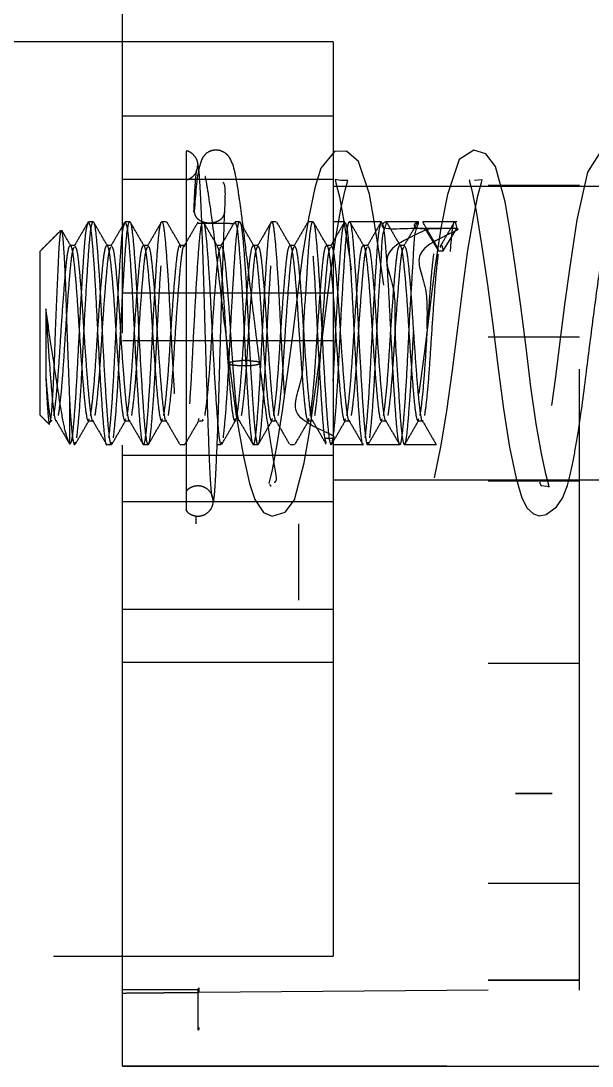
# Paper-space layout '2 DOOR PANEL LAYOUT - A1 Sheet' of a CAD drawing. Extents: x 50 to 825, y 22 to 486.
# Drawn here: x 591.028 to 592.639, y 461.164 to 464.109 of the extents above; entities that cross this region are included whole.
import ezdxf

# ---------------------------------------------------------------- set-up
doc = ezdxf.new("R2010")
doc.units = 0
doc.linetypes.add('HIDDEN', pattern=[0.375, 0.25, -0.125])
doc.layers.add('N-EQPM', color=3, linetype='Continuous', lineweight=25)

psp = doc.layouts.new('2 DOOR PANEL LAYOUT - A1 Sheet')

# ---------------------------------------------------------------- linework, layer by layer
at = {"layer": 'N-EQPM', "linetype": 'HIDDEN', "ltscale": 7}
for p, q in [((591.3147, 463.2292), (591.3147, 465.8971)), ((591.9087, 464.05), (591.9087, 463.9509)), ((591.9087, 463.9509), (591.9087, 463.8402)), ((591.9087, 463.8402), (591.9087, 463.7717)), ((591.9087, 463.7717), (591.9087, 463.6623)), ((591.9087, 463.6623), (591.3147, 463.6623)), ((591.9087, 463.6623), (591.9087, 463.3428)), ((592.2573, 463.524), (592.1669, 463.524)), ((592.1669, 463.524), (592.2057, 463.461)), ((592.2186, 463.461), (592.2573, 463.524)), ((591.0823, 462.9976), (591.0823, 463.4604)), ((592.2057, 463.461), (592.2186, 463.461)), ((591.3147, 463.3428), (591.9087, 463.3428)), ((591.9087, 463.3428), (591.9087, 463.2071)), ((591.0978, 463.2979), (591.0978, 463.1099)), ((591.3147, 461.1635), (591.3147, 463.2292)), ((592.6038, 461.3778), (592.6038, 463.2291)), ((591.9087, 463.2071), (591.3147, 463.2071)), ((591.9087, 463.2071), (591.9087, 462.8854)), ((591.1649, 463.0379), (591.1649, 462.9174)), ((591.3147, 462.8854), (591.9087, 462.8854)), ((591.9087, 462.8854), (591.9087, 462.7534)), ((591.9087, 462.7534), (591.3147, 462.7534)), ((591.9087, 462.7534), (591.9087, 462.4513)), ((591.5213, 462.7113), (591.5213, 462.6914)), ((591.8105, 462.6914), (591.8105, 462.4766)), ((591.3147, 462.4513), (591.9087, 462.4513)), ((591.9087, 462.4513), (591.9087, 462.351)), ((591.9087, 462.351), (591.9087, 462.3014)), ((591.9087, 462.3014), (591.9087, 462.262)), ((591.9087, 462.262), (591.9087, 462.2259)), ((591.9087, 462.2259), (591.9087, 461.4737)), ((592.5263, 461.9315), (592.4232, 461.9315)), ((592.3457, 461.4061), (592.6038, 461.4061)), ((592.6038, 461.4061), (592.3457, 461.4061)), ((591.5277, 461.3785), (591.3147, 461.3785)), ((591.5277, 461.2644), (591.5277, 461.3785)), ((591.5295, 461.3843), (591.5295, 461.3713)), ((592.3457, 461.3778), (591.5295, 461.3706)), ((592.3457, 461.3778), (592.3457, 461.3778)), ((592.6038, 461.3778), (592.6038, 461.3778)), ((591.5295, 461.2662), (591.5277, 461.2644)), ((591.5295, 461.272), (591.5295, 461.2662)), ((591.5295, 461.272), (591.5295, 461.272)), ((602.7294, 461.1635), (591.3147, 461.1635)), ((591.3147, 461.1635), (602.7294, 461.1635))]:
    psp.add_line(p, q, dxfattribs=at)
at = {"layer": 'N-EQPM', "linetype": 'HIDDEN', "ltscale": 7, "flags": 128}
for points in [[(592.4904, 462.8097), (592.4947, 462.7993), (592.5123, 462.7975), (592.5174, 462.7959), (592.5168, 462.8007), (592.5082, 462.8325), (592.4959, 462.8896), (592.4812, 462.9737), (592.4661, 463.078), (592.4526, 463.1883), (592.4378, 463.3049), (592.4219, 463.42), (592.4065, 463.5213), (592.3934, 463.5988), (592.3662, 463.6986), (592.3387, 463.7341), (592.305, 463.7445), (592.2636, 463.718), (592.2307, 463.6195), (592.2125, 463.5247), (592.1956, 463.414), (592.1812, 463.3002), (592.1669, 463.1846), (592.1509, 463.0668), (592.1347, 462.9585), (592.1205, 462.8721), (592.1082, 462.8165), (592.1029, 462.7974), (592.1368, 462.7974), (592.139, 462.7989), (592.1363, 462.8088), (592.1262, 462.8489), (592.113, 462.9147), (592.0979, 463.0064), (592.0834, 463.1136), (592.0698, 463.2259), (592.0544, 463.3433), (592.0384, 463.4555), (592.0236, 463.5502), (592.0109, 463.621), (591.9803, 463.7129), (591.9461, 463.7418), (591.9127, 463.7412), (591.8734, 463.6939), (591.8569, 463.6384), (591.8392, 463.5524), (591.8223, 463.4487), (591.8077, 463.3391), (591.7945, 463.2302), (591.78, 463.1192), (591.7644, 463.0105), (591.7496, 462.9156), (591.7366, 462.8435), (591.7268, 462.8052), (591.7268, 462.8052)], [(592.8947, 462.7976), (592.8969, 462.7974), (592.8886, 462.8234), (592.8779, 462.8714), (592.8663, 462.9415), (592.8521, 463.0362), (592.837, 463.144), (592.8225, 463.2548), (592.8096, 463.3594), (592.7968, 463.4566), (592.7832, 463.5419), (592.7575, 463.6617), (592.7178, 463.7343), (592.6832, 463.7443), (592.6592, 463.7345), (592.6261, 463.6827), (592.5961, 463.5482), (592.5752, 463.4093), (592.5623, 463.3167), (592.5487, 463.2129), (592.5354, 463.1058), (592.5212, 462.9988), (592.5044, 462.8979), (592.4865, 462.8194), (592.4865, 462.8194)], [(591.6156, 463.144), (591.6354, 462.9958), (591.6552, 462.8812), (591.6727, 462.8052), (591.6873, 462.7605), (591.7116, 462.7238), (591.7364, 462.7136), (591.773, 462.7246), (591.7991, 462.7596), (591.8268, 462.8631), (591.8405, 462.9447), (591.8563, 463.05), (591.8723, 463.1671), (591.8871, 463.2844), (591.9009, 463.3953), (591.9161, 463.4983), (591.9306, 463.5784), (591.9425, 463.6318), (591.9496, 463.6587), (591.9288, 463.6587), (591.9143, 463.662), (591.9159, 463.6527), (591.926, 463.6131), (591.9395, 463.5376), (591.9551, 463.437), (591.9715, 463.321), (591.9867, 463.2029), (592.0007, 463.0873), (592.0171, 462.9719), (592.0355, 462.8678), (592.0536, 462.7907), (592.0698, 462.7481), (592.087, 462.7258), (592.1087, 462.7146), (592.1394, 462.7179), (592.1709, 462.7474), (592.1875, 462.7873), (592.2136, 462.9132), (592.2287, 463.0101), (592.2448, 463.1243), (592.2602, 463.2428), (592.2739, 463.3556), (592.2888, 463.4631), (592.3039, 463.5532), (592.3169, 463.6163), (592.3265, 463.6532), (592.3284, 463.6609), (592.3069, 463.6587), (592.3069, 463.6587)], [(592.2952, 463.6594), (592.2922, 463.6595), (592.299, 463.6356), (592.3119, 463.5725), (592.327, 463.4789), (592.3436, 463.3651), (592.3596, 463.2451), (592.3737, 463.1297), (592.3888, 463.0153), (592.4061, 462.9075), (592.4243, 462.819), (592.4404, 462.7645), (592.4557, 462.7355), (592.4734, 462.7199), (592.4892, 462.7143), (592.5096, 462.7175), (592.5382, 462.7399), (592.555, 462.7641), (592.5694, 462.7993), (592.5694, 462.7993)], [(591.1117, 462.9771), (591.1149, 463.0098), (591.1185, 463.0681), (591.1221, 463.1461), (591.1253, 463.2343), (591.1289, 463.325), (591.1325, 463.4077), (591.1358, 463.4715), (591.1393, 463.5105), (591.1429, 463.5191), (591.1462, 463.4953), (591.1497, 463.4418), (591.1533, 463.3623), (591.1567, 463.2668), (591.1601, 463.1657), (591.1637, 463.0673), (591.1649, 463.0379), (591.1649, 463.0379)]]:
    psp.add_lwpolyline(points, dxfattribs=at)
at = {"layer": 'N-EQPM', "linetype": 'HIDDEN', "ltscale": 7}
psp.add_arc((591.6585, 462.9185), 0.2334, 86.6223, 92.3404, dxfattribs=at)
psp.add_ellipse((591.5268, 463.2289), major_axis=(0, -1.8511), ratio=0.017455, start_param=0.027745, end_param=0.083733, dxfattribs=at)
for points in [[(591.3147, 464.05), (564.8697, 464.05)], [(591.9087, 464.05), (591.3147, 464.05)], [(591.9087, 463.8402), (591.3147, 463.8402)], [(591.5259, 463.6942), (591.5264, 463.6952)], [(593.5615, 463.6422), (591.9087, 463.6422)], [(592.6038, 463.6454), (592.3457, 463.6454)], [(591.2315, 463.543), (591.2186, 463.543)], [(591.3348, 463.543), (591.3219, 463.543)], [(591.4381, 463.543), (591.4252, 463.543)], [(591.527, 463.5389), (591.6302, 463.5384)], [(591.6447, 463.543), (591.6318, 463.543)], [(591.748, 463.543), (591.7351, 463.543)], [(591.8514, 463.543), (591.8384, 463.543)], [(591.9417, 463.543), (591.9087, 463.543)], [(592.045, 463.543), (591.9547, 463.543)], [(592.1483, 463.543), (592.058, 463.543)], [(592.2573, 463.543), (592.1613, 463.543)], [(591.1398, 463.518), (591.0823, 463.4604)], [(591.1799, 463.4759), (591.167, 463.4759)], [(591.2832, 463.4759), (591.2703, 463.4759)], [(591.3865, 463.4759), (591.3736, 463.4759)], [(591.4898, 463.4759), (591.4769, 463.4759)], [(591.5931, 463.4759), (591.5802, 463.4759)], [(591.6964, 463.4759), (591.6835, 463.4759)], [(591.7997, 463.4759), (591.7868, 463.4759)], [(591.903, 463.4759), (591.8901, 463.4759)], [(592.0063, 463.4759), (591.9934, 463.4759)], [(592.1096, 463.4759), (592.0967, 463.4759)], [(592.1996, 463.4751), (592.2057, 463.461)], [(592.6038, 463.2181), (592.3457, 463.2181)], [(592.6038, 463.2178), (592.3457, 463.2178)], [(591.0823, 462.9976), (591.1077, 462.9722)], [(591.2186, 462.9821), (591.2315, 462.9821)], [(591.3219, 462.9821), (591.3348, 462.9821)], [(591.4252, 462.9821), (591.4381, 462.9821)], [(591.5285, 462.9838), (591.5304, 462.9882)], [(591.5285, 462.9821), (591.5414, 462.9821)], [(591.7351, 462.9821), (591.748, 462.9821)], [(591.8384, 462.9821), (591.8514, 462.9821)], [(591.9417, 462.9821), (591.9547, 462.9821)], [(592.045, 462.9821), (592.058, 462.9821)], [(592.1483, 462.9821), (592.1613, 462.9821)], [(591.2703, 462.915), (591.2832, 462.915)], [(591.3736, 462.915), (591.3865, 462.915)], [(591.4769, 462.915), (591.4898, 462.915)], [(591.5802, 462.915), (591.5931, 462.915)], [(591.6835, 462.915), (591.6964, 462.915)], [(591.7868, 462.915), (591.7997, 462.915)], [(591.9087, 462.915), (591.9934, 462.915)], [(592.0063, 462.915), (592.0967, 462.915)], [(592.1096, 462.915), (592.2, 462.915)], [(591.9087, 462.8158), (593.5615, 462.8158)], [(592.3457, 462.8124), (592.6038, 462.8124)], [(591.7294, 462.8022), (591.7329, 462.7981)], [(591.3147, 462.3014), (591.9087, 462.3014)], [(592.3457, 462.2992), (592.6038, 462.2992)], [(592.3457, 461.6794), (592.6038, 461.6794)], [(564.8697, 461.4737), (591.3147, 461.4737)], [(591.3147, 461.4737), (591.9087, 461.4737)], [(591.3147, 461.3694), (591.5295, 461.3713)]]:
    psp.add_open_spline(points, degree=1, dxfattribs=at)
for points, knots in [([(591.4943, 463.7419), (591.4943, 463.7411), (591.4943, 463.7384), (591.4943, 463.7024), (591.4943, 463.6266), (591.4943, 463.5205), (591.4943, 463.3874), (591.4943, 463.2465), (591.4943, 463.102), (591.4943, 462.9434), (591.4943, 462.819), (591.4943, 462.7406), (591.4943, 462.7344), (591.4943, 462.7315)], [0, 0, 0, 0, 0.040445, 0.14891, 0.202955, 0.312194, 0.421431, 0.475537, 0.584258, 0.692899, 0.801337, 0.909352, 1, 1, 1, 1]), ([(591.5281, 463.6985), (591.5275, 463.704), (591.5262, 463.7156), (591.5171, 463.7302), (591.5057, 463.7387), (591.4987, 463.7425), (591.4947, 463.743), (591.4945, 463.7431)], [0, 0, 0, 0, 0.296885, 0.628975, 0.807391, 0.989511, 1, 1, 1, 1]), ([(591.7015, 463.1442), (591.6939, 463.2049), (591.6799, 463.3158), (591.6635, 463.4588), (591.6518, 463.5546), (591.6378, 463.654), (591.6291, 463.707), (591.6117, 463.7299), (591.6072, 463.7339), (591.6025, 463.7376), (591.5912, 463.7435), (591.581, 463.7449), (591.5691, 463.7444), (591.5602, 463.7413), (591.5426, 463.7316), (591.5254, 463.6941), (591.5201, 463.6196), (591.5167, 463.5725)], [0, 0, 0, 0, 0.145907, 0.266354, 0.360863, 0.429808, 0.624838, 0.650852, 0.658885, 0.663722, 0.676261, 0.687706, 0.699547, 0.708946, 0.722302, 0.824332, 1, 1, 1, 1]), ([(591.5254, 463.7004), (591.5251, 463.6956), (591.5245, 463.6882), (591.5194, 463.678), (591.5133, 463.6703), (591.5049, 463.6642), (591.4981, 463.6607), (591.4943, 463.6602), (591.4941, 463.6601)], [0, 0, 0, 0, 0.286745, 0.448039, 0.620606, 0.802351, 0.989565, 1, 1, 1, 1]), ([(591.5698, 462.7628), (591.5686, 462.7642), (591.5664, 462.767), (591.5622, 462.8154), (591.5584, 462.9058), (591.5541, 463.0297), (591.5502, 463.153), (591.546, 463.2934), (591.5423, 463.4306), (591.5381, 463.5448), (591.5343, 463.6268), (591.5306, 463.6895), (591.528, 463.7005), (591.5266, 463.7063)], [0, 0, 0, 0, 0.082277, 0.157476, 0.280487, 0.377314, 0.449753, 0.539835, 0.658542, 0.732775, 0.815696, 0.904371, 1, 1, 1, 1]), ([(591.5158, 463.5703), (591.5166, 463.5895), (591.5183, 463.6284), (591.521, 463.6697), (591.5228, 463.6832), (591.5238, 463.6899)], [0, 0, 0, 0, 0.325618, 0.661051, 1, 1, 1, 1]), ([(591.5481, 463.6704), (591.548, 463.6705), (591.5463, 463.6716), (591.5493, 463.6624), (591.5545, 463.63), (591.5687, 463.5349), (591.5835, 463.4081), (591.5999, 463.2674), (591.6102, 463.1867), (591.6156, 463.1441)], [0, 0, 0, 0, 0.003067, 0.07394, 0.22808, 0.413393, 0.668836, 0.825113, 1, 1, 1, 1]), ([(591.6026, 463.5695), (591.6042, 463.6025), (591.6064, 463.6456), (591.5995, 463.6526), (591.5978, 463.6542)], [0, 0, 0, 0, 0.764542, 1, 1, 1, 1]), ([(592.5694, 462.7994), (592.5744, 462.8195), (592.584, 462.8586), (592.6024, 462.9606), (592.6209, 463.1011), (592.6411, 463.266), (592.6598, 463.4011), (592.6751, 463.5033), (592.6866, 463.5774), (592.697, 463.6277), (592.7058, 463.6562), (592.7112, 463.6665), (592.6938, 463.6627), (592.6807, 463.6598)], [0, 0, 0, 0, 0.088123, 0.171629, 0.317233, 0.443667, 0.553817, 0.6431, 0.720103, 0.793933, 0.864434, 0.897824, 1, 1, 1, 1]), ([(591.5168, 463.5704), (591.5172, 463.5675), (591.5179, 463.5617), (591.5231, 463.5541), (591.5297, 463.5484), (591.5384, 463.5436), (591.5485, 463.5404), (591.5597, 463.5397), (591.5709, 463.5404), (591.581, 463.5436), (591.5897, 463.5484), (591.5963, 463.5541), (591.6015, 463.5618), (591.6022, 463.5678), (591.6026, 463.571)], [0, 0, 0, 0, 0.091371, 0.179314, 0.255483, 0.320953, 0.422634, 0.496966, 0.571298, 0.67298, 0.738449, 0.814619, 0.902561, 1, 1, 1, 1]), ([(591.57, 462.7517), (591.5712, 462.756), (591.5735, 462.7647), (591.577, 462.817), (591.581, 462.9002), (591.5853, 463.0144), (591.5891, 463.151), (591.5934, 463.3002), (591.5982, 463.451), (591.6012, 463.5305), (591.6026, 463.5703)], [0, 0, 0, 0, 0.106008, 0.216615, 0.33638, 0.461036, 0.585692, 0.718253, 0.858856, 1, 1, 1, 1]), ([(591.1689, 463.4744), (591.1624, 463.4856), (591.1538, 463.5004), (591.1452, 463.5152), (591.1431, 463.5188)], [0, 0, 0, 0, 0.758442, 1, 1, 1, 1]), ([(591.1649, 462.9174), (591.1675, 462.918), (591.1723, 462.9193), (591.1789, 462.9923), (591.1859, 463.0927), (591.1917, 463.2152), (591.1985, 463.3397), (591.2052, 463.446), (591.2108, 463.5203), (591.215, 463.5327), (591.217, 463.5385)], [0, 0, 0, 0, 0.149152, 0.272292, 0.398667, 0.520042, 0.64532, 0.770598, 0.891973, 1, 1, 1, 1]), ([(591.217, 463.5416), (591.2105, 463.5303), (591.1974, 463.5078), (591.1844, 463.4853), (591.1778, 463.4741)], [0, 0, 0, 0, 0.500266, 1, 1, 1, 1]), ([(591.1856, 462.934), (591.1876, 462.9523), (591.1918, 462.9895), (591.1988, 463.0934), (591.2047, 463.215), (591.2114, 463.3395), (591.2181, 463.4468), (591.224, 463.5212), (591.231, 463.551), (591.2372, 463.5316), (591.2434, 463.4664), (591.2505, 463.3651), (591.2563, 463.2428), (591.263, 463.1187), (591.2698, 463.0107), (591.2756, 462.9389), (591.2811, 462.908), (591.284, 462.9188), (591.2846, 462.9214)], [0, 0, 0, 0, 0.064735, 0.13117, 0.194977, 0.260835, 0.326694, 0.3905, 0.456935, 0.52167, 0.586405, 0.65284, 0.716647, 0.782505, 0.848364, 0.912171, 0.978606, 1, 1, 1, 1]), ([(591.2186, 463.5409), (591.2205, 463.538), (591.2246, 463.532), (591.2305, 463.4656), (591.2376, 463.3653), (591.2434, 463.2427), (591.2501, 463.1188), (591.2569, 463.0104), (591.2627, 462.9398), (591.2677, 462.9086), (591.2701, 462.9164), (591.2703, 462.9171)], [0, 0, 0, 0, 0.111446, 0.235538, 0.362889, 0.485201, 0.611446, 0.737692, 0.860004, 0.987355, 1, 1, 1, 1]), ([(591.2722, 463.4745), (591.2656, 463.4857), (591.2526, 463.5082), (591.2396, 463.5306), (591.233, 463.5419)], [0, 0, 0, 0, 0.49978, 1, 1, 1, 1]), ([(591.276, 462.934), (591.278, 462.9523), (591.2822, 462.9895), (591.2892, 463.0934), (591.295, 463.215), (591.3018, 463.3397), (591.3085, 463.446), (591.3141, 463.5204), (591.3183, 463.5328), (591.3203, 463.5386)], [0, 0, 0, 0, 0.144645, 0.293088, 0.435658, 0.582814, 0.729969, 0.87254, 1, 1, 1, 1]), ([(591.3204, 463.5416), (591.3138, 463.5304), (591.3008, 463.5079), (591.2877, 463.4854), (591.2812, 463.4742)], [0, 0, 0, 0, 0.500217, 1, 1, 1, 1]), ([(591.2889, 462.934), (591.2909, 462.9523), (591.2951, 462.9895), (591.3021, 463.0934), (591.308, 463.215), (591.3147, 463.3395), (591.3214, 463.4468), (591.3273, 463.5212), (591.3343, 463.551), (591.3405, 463.5316), (591.3467, 463.4664), (591.3538, 463.3651), (591.3596, 463.2428), (591.3663, 463.1185), (591.3731, 463.0112), (591.3789, 462.9368), (591.3859, 462.907), (591.3922, 462.9264), (591.3984, 462.9916), (591.4054, 463.0929), (591.4113, 463.2152), (591.418, 463.3395), (591.4247, 463.4468), (591.4306, 463.5212), (591.4376, 463.551), (591.4438, 463.5316), (591.45, 463.4664), (591.4571, 463.3651), (591.4629, 463.2428), (591.4696, 463.1185), (591.4764, 463.0112), (591.4822, 462.9368), (591.4892, 462.907), (591.4955, 462.9264), (591.5017, 462.9916), (591.5087, 463.0929), (591.5146, 463.2152), (591.5213, 463.3395), (591.528, 463.4468), (591.5339, 463.5212), (591.5409, 463.551), (591.5471, 463.5316), (591.5533, 463.4664), (591.5604, 463.3651), (591.5662, 463.2428), (591.5729, 463.1187), (591.5797, 463.0107), (591.5855, 462.9388), (591.5911, 462.9079), (591.594, 462.9191), (591.5948, 462.9221)], [0, 0, 0, 0, 0.020957, 0.042465, 0.063122, 0.084444, 0.105765, 0.126422, 0.14793, 0.168887, 0.189845, 0.211352, 0.232009, 0.253331, 0.274652, 0.295309, 0.316817, 0.337774, 0.358732, 0.380239, 0.400896, 0.422218, 0.443539, 0.464196, 0.485704, 0.506661, 0.527619, 0.549127, 0.569783, 0.591105, 0.612426, 0.633083, 0.654591, 0.675548, 0.696506, 0.718014, 0.73867, 0.759992, 0.781313, 0.80197, 0.823478, 0.844435, 0.865393, 0.886901, 0.907558, 0.928879, 0.9502, 0.970857, 0.992365, 1, 1, 1, 1]), ([(591.3219, 463.5409), (591.3238, 463.538), (591.3279, 463.532), (591.3338, 463.4656), (591.3409, 463.3653), (591.3467, 463.2428), (591.3534, 463.1186), (591.3602, 463.0112), (591.366, 462.9368), (591.373, 462.907), (591.3793, 462.9264), (591.3855, 462.9916), (591.3925, 463.0929), (591.3983, 463.2152), (591.4051, 463.3395), (591.4118, 463.4468), (591.4176, 463.5212), (591.4247, 463.551), (591.4309, 463.5316), (591.4371, 463.4664), (591.4442, 463.3651), (591.45, 463.2428), (591.4567, 463.1188), (591.4635, 463.0104), (591.4693, 462.9398), (591.4743, 462.9086), (591.4767, 462.9164), (591.4769, 462.9171)], [0, 0, 0, 0, 0.037149, 0.078513, 0.120963, 0.161734, 0.203815, 0.245897, 0.286668, 0.329118, 0.370482, 0.411846, 0.454296, 0.495067, 0.537149, 0.579231, 0.620001, 0.662452, 0.703815, 0.745179, 0.78763, 0.8284, 0.870482, 0.912564, 0.953335, 0.995785, 1, 1, 1, 1]), ([(591.3755, 463.4744), (591.369, 463.4857), (591.3559, 463.5081), (591.3429, 463.5306), (591.3364, 463.5418)], [0, 0, 0, 0, 0.499805, 1, 1, 1, 1]), ([(591.4238, 463.5419), (591.4173, 463.5306), (591.4042, 463.5082), (591.3912, 463.4857), (591.3846, 463.4744)], [0, 0, 0, 0, 0.500239, 1, 1, 1, 1]), ([(591.4789, 463.4743), (591.4724, 463.4855), (591.4593, 463.5079), (591.4463, 463.5304), (591.4398, 463.5416)], [0, 0, 0, 0, 0.499814, 1, 1, 1, 1]), ([(591.527, 463.5417), (591.5205, 463.5305), (591.5074, 463.508), (591.4943, 463.4855), (591.4878, 463.4742)], [0, 0, 0, 0, 0.500284, 1, 1, 1, 1]), ([(591.5823, 463.474), (591.5758, 463.4853), (591.5627, 463.5077), (591.5497, 463.5302), (591.5432, 463.5415)], [0, 0, 0, 0, 0.49977, 1, 1, 1, 1]), ([(591.6302, 463.5415), (591.6237, 463.5303), (591.6106, 463.5078), (591.5976, 463.4853), (591.591, 463.4741)], [0, 0, 0, 0, 0.500249, 1, 1, 1, 1]), ([(591.5988, 462.934), (591.6008, 462.9523), (591.605, 462.9895), (591.612, 463.0934), (591.6179, 463.215), (591.6246, 463.3395), (591.6313, 463.4468), (591.6372, 463.5212), (591.6442, 463.551), (591.6504, 463.5316), (591.6566, 463.4664), (591.6637, 463.3651), (591.6695, 463.2428), (591.6762, 463.1185), (591.683, 463.0112), (591.6888, 462.9368), (591.6958, 462.907), (591.7021, 462.9264), (591.7083, 462.9916), (591.7153, 463.0929), (591.7212, 463.2152), (591.7279, 463.3395), (591.7346, 463.4468), (591.7405, 463.5212), (591.7475, 463.551), (591.7537, 463.5316), (591.76, 463.4664), (591.767, 463.3651), (591.7729, 463.2428), (591.7793, 463.1186), (591.7873, 463.0109), (591.7885, 462.9382), (591.8131, 462.9018), (591.7577, 462.9431), (591.9898, 462.9226), (591.7654, 462.9816), (591.8292, 463.0931), (591.8216, 463.2151), (591.832, 463.3395), (591.8377, 463.4468), (591.8438, 463.5212), (591.8508, 463.551), (591.857, 463.5316), (591.8632, 463.4664), (591.8703, 463.3651), (591.8761, 463.2428), (591.8828, 463.1186), (591.8896, 463.0111), (591.8954, 462.9374), (591.9024, 462.9049), (591.9066, 462.9244), (591.9087, 462.934)], [0, 0, 0, 0, 0.020212, 0.040954, 0.060876, 0.081438, 0.102, 0.121922, 0.142664, 0.162876, 0.183088, 0.20383, 0.223752, 0.244314, 0.264876, 0.284798, 0.30554, 0.325752, 0.345964, 0.366706, 0.386628, 0.40719, 0.427752, 0.447674, 0.468416, 0.488628, 0.50884, 0.529582, 0.549504, 0.570066, 0.590628, 0.61055, 0.631293, 0.651504, 0.668645, 0.69446, 0.715202, 0.735124, 0.755686, 0.776248, 0.79617, 0.816912, 0.837124, 0.857336, 0.878078, 0.898, 0.918562, 0.939124, 0.959046, 0.979788, 1, 1, 1, 1]), ([(591.6318, 463.5409), (591.6337, 463.538), (591.6378, 463.532), (591.6437, 463.4656), (591.6508, 463.3653), (591.6566, 463.2428), (591.6633, 463.1186), (591.6701, 463.0112), (591.6759, 462.9368), (591.6829, 462.907), (591.6892, 462.9264), (591.6954, 462.9916), (591.7024, 463.0929), (591.7082, 463.2152), (591.715, 463.3395), (591.7217, 463.4468), (591.7275, 463.5212), (591.7346, 463.551), (591.7408, 463.5316), (591.747, 463.4664), (591.7541, 463.3651), (591.7599, 463.2428), (591.7666, 463.1185), (591.7734, 463.0112), (591.7792, 462.9368), (591.7862, 462.907), (591.7925, 462.9264), (591.7987, 462.9916), (591.8057, 463.0929), (591.8115, 463.2152), (591.8183, 463.3395), (591.825, 463.4468), (591.8308, 463.5212), (591.8379, 463.551), (591.8441, 463.5316), (591.8503, 463.4664), (591.8574, 463.3651), (591.8632, 463.2429), (591.8699, 463.1183), (591.8767, 463.012), (591.8823, 462.9374), (591.8865, 462.9249), (591.8886, 462.919)], [0, 0, 0, 0, 0.022419, 0.047382, 0.073001, 0.097605, 0.123002, 0.148398, 0.173003, 0.198621, 0.223584, 0.248547, 0.274166, 0.298771, 0.324167, 0.349563, 0.374168, 0.399786, 0.424749, 0.449712, 0.475331, 0.499936, 0.525332, 0.550728, 0.575333, 0.600951, 0.625914, 0.650877, 0.676496, 0.701101, 0.726497, 0.751893, 0.776498, 0.802117, 0.827079, 0.852042, 0.877661, 0.902266, 0.927662, 0.953058, 0.977663, 1, 1, 1, 1]), ([(591.6856, 463.474), (591.6791, 463.4853), (591.666, 463.5078), (591.653, 463.5303), (591.6464, 463.5415)], [0, 0, 0, 0, 0.499739, 1, 1, 1, 1]), ([(591.7336, 463.5417), (591.7271, 463.5305), (591.7141, 463.508), (591.701, 463.4855), (591.6945, 463.4743)], [0, 0, 0, 0, 0.500204, 1, 1, 1, 1]), ([(591.7888, 463.4742), (591.7823, 463.4854), (591.7692, 463.5079), (591.7562, 463.5304), (591.7497, 463.5417)], [0, 0, 0, 0, 0.499733, 1, 1, 1, 1]), ([(591.837, 463.5419), (591.8305, 463.5306), (591.8174, 463.5081), (591.8044, 463.4856), (591.7978, 463.4744)], [0, 0, 0, 0, 0.500263, 1, 1, 1, 1]), ([(591.892, 463.4743), (591.8855, 463.4856), (591.8724, 463.5081), (591.8594, 463.5306), (591.8529, 463.5418)], [0, 0, 0, 0, 0.499748, 1, 1, 1, 1]), ([(591.9402, 463.5416), (591.9336, 463.5304), (591.9206, 463.5079), (591.9075, 463.4854), (591.901, 463.4741)], [0, 0, 0, 0, 0.500278, 1, 1, 1, 1]), ([(591.9087, 462.934), (591.9107, 462.9523), (591.9149, 462.9895), (591.9219, 463.0934), (591.9278, 463.215), (591.9345, 463.3395), (591.9412, 463.4468), (591.9471, 463.5212), (591.9541, 463.551), (591.9603, 463.5316), (591.9665, 463.4664), (591.9736, 463.3651), (591.9794, 463.2428), (591.9861, 463.1187), (591.9929, 463.0107), (591.9987, 462.9389), (592.0042, 462.908), (592.0071, 462.9188), (592.0077, 462.9214)], [0, 0, 0, 0, 0.06474, 0.13118, 0.194992, 0.260856, 0.32672, 0.390531, 0.456972, 0.521712, 0.586452, 0.652892, 0.716704, 0.782568, 0.848432, 0.912243, 0.978683, 1, 1, 1, 1]), ([(591.9087, 463.0939), (591.9087, 463.0952), (591.9109, 463.1326), (591.9148, 463.2152), (591.9216, 463.3397), (591.9283, 463.446), (591.9339, 463.5204), (591.9381, 463.5328), (591.9401, 463.5386)], [0, 0, 0, 0, 0.007175, 0.207367, 0.413997, 0.620627, 0.820819, 1, 1, 1, 1]), ([(591.9417, 463.5409), (591.9436, 463.538), (591.9477, 463.532), (591.9536, 463.4656), (591.9607, 463.3653), (591.9665, 463.2427), (591.9732, 463.1188), (591.98, 463.0104), (591.9858, 462.9398), (591.9908, 462.9086), (591.9932, 462.9164), (591.9934, 462.9171)], [0, 0, 0, 0, 0.111446, 0.235538, 0.362889, 0.485201, 0.611446, 0.737692, 0.860004, 0.987355, 1, 1, 1, 1]), ([(591.9953, 463.4745), (591.9887, 463.4857), (591.9757, 463.5082), (591.9627, 463.5306), (591.9561, 463.5419)], [0, 0, 0, 0, 0.499773, 1, 1, 1, 1]), ([(591.9991, 462.934), (592.0011, 462.9523), (592.0053, 462.9895), (592.0123, 463.0934), (592.0181, 463.215), (592.0249, 463.3397), (592.0316, 463.4459), (592.0372, 463.5203), (592.0414, 463.5326), (592.0434, 463.5385)], [0, 0, 0, 0, 0.144742, 0.293286, 0.435952, 0.583207, 0.730461, 0.873128, 1, 1, 1, 1]), ([(592.0434, 463.5416), (592.0369, 463.5303), (592.0239, 463.5078), (592.0108, 463.4854), (592.0043, 463.4741)], [0, 0, 0, 0, 0.500231, 1, 1, 1, 1]), ([(592.012, 462.934), (592.014, 462.9523), (592.0182, 462.9895), (592.0252, 463.0934), (592.0311, 463.2151), (592.0375, 463.3394), (592.0455, 463.4471), (592.0467, 463.5198), (592.0714, 463.5562), (592.0159, 463.5149), (592.248, 463.5354), (592.0236, 463.4765), (592.0874, 463.365), (592.0798, 463.2429), (592.0902, 463.1185), (592.096, 463.0112), (592.1021, 462.9368), (592.109, 462.907), (592.1153, 462.9264), (592.1215, 462.9916), (592.1285, 463.0929), (592.1344, 463.2152), (592.1411, 463.3394), (592.1478, 463.4469), (592.1537, 463.5206), (592.1607, 463.5531), (592.1649, 463.5336), (592.1669, 463.524)], [0, 0, 0, 0, 0.039524, 0.080086, 0.119044, 0.159254, 0.199464, 0.238422, 0.278984, 0.318508, 0.352027, 0.402508, 0.443071, 0.482028, 0.522238, 0.562448, 0.601406, 0.641968, 0.681492, 0.721016, 0.761578, 0.800536, 0.840746, 0.880956, 0.919914, 0.960476, 1, 1, 1, 1]), ([(592.045, 463.5409), (592.0469, 463.538), (592.051, 463.532), (592.0569, 463.4656), (592.064, 463.3653), (592.0698, 463.2428), (592.0765, 463.1186), (592.0833, 463.0112), (592.0891, 462.9368), (592.0961, 462.907), (592.1024, 462.9264), (592.1086, 462.9916), (592.1156, 463.0929), (592.1215, 463.2152), (592.1279, 463.3394), (592.1359, 463.4471), (592.1371, 463.5198), (592.1618, 463.5562), (592.1063, 463.5149), (592.3384, 463.5354), (592.114, 463.4765), (592.1778, 463.365), (592.1702, 463.2429), (592.1806, 463.1185), (592.1864, 463.0112), (592.1925, 462.9368), (592.1994, 462.907), (592.2057, 462.9264), (592.2119, 462.9916), (592.2189, 463.0929), (592.2247, 463.2152), (592.2315, 463.3394), (592.2382, 463.4469), (592.244, 463.5206), (592.2511, 463.5531), (592.2552, 463.5336), (592.2573, 463.524)], [0, 0, 0, 0, 0.026216, 0.055407, 0.085364, 0.114136, 0.143833, 0.17353, 0.202302, 0.232259, 0.26145, 0.290641, 0.320598, 0.34937, 0.379067, 0.408764, 0.437536, 0.467493, 0.496684, 0.521439, 0.558723, 0.58868, 0.617452, 0.647149, 0.676846, 0.705618, 0.735575, 0.764766, 0.793957, 0.823914, 0.852686, 0.882383, 0.91208, 0.940852, 0.970809, 1, 1, 1, 1]), ([(592.0986, 463.4745), (592.092, 463.4857), (592.079, 463.5081), (592.066, 463.5306), (592.0595, 463.5418)], [0, 0, 0, 0, 0.499799, 1, 1, 1, 1]), ([(592.1469, 463.5418), (592.1404, 463.5306), (592.1273, 463.5081), (592.1143, 463.4857), (592.1077, 463.4744)], [0, 0, 0, 0, 0.500218, 1, 1, 1, 1]), ([(592.1998, 463.4759), (592.1933, 463.4871), (592.1803, 463.5095), (592.1674, 463.5318), (592.1609, 463.543)], [0, 0, 0, 0, 0.499951, 1, 1, 1, 1]), ([(592.2495, 463.5406), (592.243, 463.5294), (592.23, 463.507), (592.217, 463.4847), (592.2105, 463.4735)], [0, 0, 0, 0, 0.500099, 1, 1, 1, 1]), ([(591.121, 462.997), (591.1231, 463.0115), (591.1272, 463.0407), (591.1343, 463.1224), (591.1401, 463.218), (591.1468, 463.3159), (591.1536, 463.4002), (591.1594, 463.4588), (591.1664, 463.4822), (591.1727, 463.4669), (591.1789, 463.4157), (591.1859, 463.3361), (591.1917, 463.2398), (591.1985, 463.1423), (591.2052, 463.0574), (591.211, 463.0008), (591.2167, 462.9765), (591.2196, 462.9854), (591.2203, 462.9877)], [0, 0, 0, 0, 0.064569, 0.130839, 0.194479, 0.260172, 0.325866, 0.389505, 0.455776, 0.520345, 0.584914, 0.651184, 0.714824, 0.780517, 0.846211, 0.90985, 0.976121, 1, 1, 1, 1]), ([(591.1339, 462.997), (591.136, 463.0114), (591.1401, 463.0407), (591.1472, 463.1224), (591.153, 463.218), (591.1597, 463.3161), (591.1665, 463.3995), (591.172, 463.4575), (591.1761, 463.4671), (591.178, 463.4715)], [0, 0, 0, 0, 0.14551, 0.294854, 0.43827, 0.586314, 0.734358, 0.877774, 1, 1, 1, 1]), ([(591.1799, 463.4742), (591.1818, 463.472), (591.1858, 463.4673), (591.1918, 463.4151), (591.1988, 463.3362), (591.2047, 463.2398), (591.2114, 463.1423), (591.2181, 463.0571), (591.2239, 463.0016), (591.229, 462.9771), (591.2313, 462.9832), (591.2315, 462.9838)], [0, 0, 0, 0, 0.111443, 0.235532, 0.362891, 0.485193, 0.611443, 0.737693, 0.859996, 0.987355, 1, 1, 1, 1]), ([(591.2243, 462.997), (591.2264, 463.0115), (591.2305, 463.0407), (591.2376, 463.1224), (591.2434, 463.218), (591.2501, 463.3159), (591.2569, 463.4002), (591.2627, 463.4588), (591.2697, 463.4822), (591.276, 463.4669), (591.2822, 463.4157), (591.2892, 463.3361), (591.295, 463.2398), (591.3018, 463.1423), (591.3085, 463.0574), (591.3143, 463.0008), (591.32, 462.9765), (591.3228, 462.9853), (591.3236, 462.9877)], [0, 0, 0, 0, 0.064578, 0.130858, 0.194507, 0.26021, 0.325913, 0.389561, 0.455841, 0.520419, 0.584997, 0.651277, 0.714926, 0.780629, 0.846332, 0.909981, 0.976261, 1, 1, 1, 1]), ([(591.2372, 462.997), (591.2393, 463.0114), (591.2434, 463.0407), (591.2505, 463.1224), (591.2563, 463.218), (591.263, 463.3161), (591.2698, 463.3996), (591.2753, 463.4576), (591.2795, 463.4673), (591.2814, 463.4717)], [0, 0, 0, 0, 0.145304, 0.294439, 0.437652, 0.585487, 0.733323, 0.876536, 1, 1, 1, 1]), ([(591.2832, 463.4742), (591.2851, 463.472), (591.2891, 463.4673), (591.2951, 463.4151), (591.3021, 463.3362), (591.308, 463.2398), (591.3147, 463.1423), (591.3214, 463.0571), (591.3272, 463.0016), (591.3323, 462.9771), (591.3346, 462.9832), (591.3348, 462.9838)], [0, 0, 0, 0, 0.111443, 0.235532, 0.362891, 0.485193, 0.611443, 0.737693, 0.859996, 0.987355, 1, 1, 1, 1]), ([(591.3276, 462.997), (591.3297, 463.0115), (591.3338, 463.0407), (591.3409, 463.1224), (591.3467, 463.218), (591.3534, 463.3159), (591.3602, 463.4002), (591.366, 463.4588), (591.373, 463.4822), (591.3793, 463.4669), (591.3855, 463.4157), (591.3925, 463.3361), (591.3983, 463.2398), (591.4051, 463.1423), (591.4118, 463.0574), (591.4176, 463.0007), (591.4233, 462.9764), (591.4262, 462.9854), (591.427, 462.9878)], [0, 0, 0, 0, 0.06454, 0.130782, 0.194393, 0.260058, 0.325722, 0.389334, 0.455575, 0.520115, 0.584655, 0.650897, 0.714508, 0.780173, 0.845837, 0.909449, 0.97569, 1, 1, 1, 1]), ([(591.3405, 462.997), (591.3426, 463.0114), (591.3467, 463.0407), (591.3538, 463.1224), (591.3596, 463.218), (591.3663, 463.3161), (591.3731, 463.3996), (591.3786, 463.458), (591.3829, 463.4677), (591.3848, 463.4723)], [0, 0, 0, 0, 0.144816, 0.293448, 0.43618, 0.583518, 0.730856, 0.873588, 1, 1, 1, 1]), ([(591.3865, 463.4742), (591.3884, 463.472), (591.3924, 463.4673), (591.3984, 463.4151), (591.4054, 463.3362), (591.4113, 463.2398), (591.418, 463.1423), (591.4247, 463.0571), (591.4305, 463.0016), (591.4356, 462.9771), (591.4379, 462.9832), (591.4381, 462.9838)], [0, 0, 0, 0, 0.111443, 0.235532, 0.362891, 0.485193, 0.611443, 0.737693, 0.859996, 0.987355, 1, 1, 1, 1]), ([(591.4309, 462.997), (591.433, 463.0115), (591.4371, 463.0407), (591.4442, 463.1224), (591.45, 463.2181), (591.4567, 463.3158), (591.4635, 463.4006), (591.4693, 463.4573), (591.4749, 463.4816), (591.4779, 463.4725), (591.4787, 463.47)], [0, 0, 0, 0, 0.134292, 0.272124, 0.404483, 0.541115, 0.677746, 0.810106, 0.947938, 1, 1, 1, 1]), ([(591.4438, 462.997), (591.4459, 463.0115), (591.45, 463.0407), (591.4571, 463.1224), (591.4629, 463.2181), (591.4696, 463.3157), (591.4764, 463.4009), (591.4822, 463.4564), (591.4872, 463.4809), (591.4896, 463.4748), (591.4898, 463.4742)], [0, 0, 0, 0, 0.139652, 0.282984, 0.420626, 0.56271, 0.704795, 0.842437, 0.985769, 1, 1, 1, 1]), ([(591.5471, 462.997), (591.5492, 463.0114), (591.5533, 463.0407), (591.5604, 463.1224), (591.5662, 463.218), (591.5729, 463.3161), (591.5797, 463.3995), (591.5852, 463.4575), (591.5893, 463.4671), (591.5912, 463.4715)], [0, 0, 0, 0, 0.145524, 0.294883, 0.438313, 0.586372, 0.734431, 0.877861, 1, 1, 1, 1]), ([(591.5802, 463.4742), (591.5821, 463.472), (591.5861, 463.4673), (591.5921, 463.4151), (591.5991, 463.3362), (591.6049, 463.2398), (591.6117, 463.1423), (591.6184, 463.0574), (591.6242, 463.0007), (591.6299, 462.9763), (591.6329, 462.9856), (591.6338, 462.9883)], [0, 0, 0, 0, 0.107371, 0.226925, 0.34963, 0.467463, 0.5891, 0.710736, 0.82857, 0.951274, 1, 1, 1, 1]), ([(591.5931, 463.4742), (591.595, 463.472), (591.599, 463.4673), (591.605, 463.4151), (591.612, 463.3362), (591.6179, 463.2398), (591.6246, 463.1423), (591.6313, 463.0571), (591.6371, 463.0016), (591.6422, 462.9771), (591.6445, 462.9832), (591.6447, 462.9838)], [0, 0, 0, 0, 0.111443, 0.235532, 0.362891, 0.485193, 0.611443, 0.737693, 0.859996, 0.987355, 1, 1, 1, 1]), ([(591.6375, 462.997), (591.6396, 463.0115), (591.6437, 463.0407), (591.6508, 463.1224), (591.6566, 463.218), (591.6633, 463.3159), (591.6701, 463.4002), (591.6759, 463.4588), (591.6829, 463.4822), (591.6892, 463.4669), (591.6954, 463.4157), (591.7024, 463.3361), (591.7082, 463.2398), (591.715, 463.1422), (591.7217, 463.0574), (591.7275, 463.0007), (591.7332, 462.9764), (591.7362, 462.9856), (591.737, 462.9882)], [0, 0, 0, 0, 0.064443, 0.130584, 0.1941, 0.259665, 0.325231, 0.388747, 0.454888, 0.519331, 0.583774, 0.649915, 0.713431, 0.778996, 0.844562, 0.908077, 0.974219, 1, 1, 1, 1]), ([(591.6504, 462.997), (591.6525, 463.0114), (591.6566, 463.0407), (591.6637, 463.1224), (591.6695, 463.218), (591.6762, 463.3161), (591.683, 463.3996), (591.6885, 463.4578), (591.6927, 463.4675), (591.6947, 463.472)], [0, 0, 0, 0, 0.145068, 0.29396, 0.436941, 0.584536, 0.732131, 0.875112, 1, 1, 1, 1]), ([(591.6964, 463.4742), (591.6983, 463.472), (591.7023, 463.4673), (591.7083, 463.4151), (591.7153, 463.3362), (591.7212, 463.2398), (591.7279, 463.1423), (591.7346, 463.0571), (591.7404, 463.0016), (591.7455, 462.9771), (591.7478, 462.9832), (591.748, 462.9838)], [0, 0, 0, 0, 0.111443, 0.235532, 0.362891, 0.485193, 0.611443, 0.737693, 0.859996, 0.987355, 1, 1, 1, 1]), ([(591.7408, 462.997), (591.7429, 463.0115), (591.747, 463.0407), (591.7541, 463.1224), (591.7599, 463.218), (591.7666, 463.3159), (591.7734, 463.4002), (591.7792, 463.4588), (591.7862, 463.4822), (591.7925, 463.4669), (591.7987, 463.4157), (591.8057, 463.3361), (591.8115, 463.2398), (591.8183, 463.1423), (591.825, 463.0574), (591.8308, 463.0007), (591.8365, 462.9764), (591.8394, 462.9855), (591.8402, 462.988)], [0, 0, 0, 0, 0.064504, 0.130709, 0.194285, 0.259913, 0.325541, 0.389117, 0.455322, 0.519826, 0.58433, 0.650535, 0.714111, 0.779739, 0.845367, 0.908943, 0.975147, 1, 1, 1, 1]), ([(591.7537, 462.997), (591.7558, 463.0114), (591.7599, 463.0407), (591.767, 463.1224), (591.7728, 463.218), (591.7795, 463.3161), (591.7863, 463.3996), (591.7918, 463.4579), (591.796, 463.4676), (591.798, 463.4722)], [0, 0, 0, 0, 0.144892, 0.293602, 0.436408, 0.583824, 0.731239, 0.874046, 1, 1, 1, 1]), ([(591.7997, 463.4742), (591.8016, 463.472), (591.8056, 463.4673), (591.8116, 463.4151), (591.8186, 463.3362), (591.8245, 463.2398), (591.8312, 463.1423), (591.8379, 463.0571), (591.8437, 463.0016), (591.8488, 462.9771), (591.8511, 462.9832), (591.8514, 462.9838)], [0, 0, 0, 0, 0.111443, 0.235532, 0.362891, 0.485193, 0.611443, 0.737693, 0.859996, 0.987355, 1, 1, 1, 1]), ([(591.8441, 462.997), (591.8462, 463.0115), (591.8503, 463.0407), (591.8574, 463.1224), (591.8632, 463.218), (591.8699, 463.3159), (591.8767, 463.4002), (591.8825, 463.4588), (591.8895, 463.4822), (591.8958, 463.4669), (591.902, 463.4157), (591.909, 463.3361), (591.9148, 463.2398), (591.9216, 463.1423), (591.9283, 463.0574), (591.9341, 463.0007), (591.9398, 462.9764), (591.9427, 462.9854), (591.9434, 462.9878)], [0, 0, 0, 0, 0.064559, 0.13082, 0.19445, 0.260134, 0.325817, 0.389448, 0.455708, 0.520267, 0.584827, 0.651087, 0.714717, 0.780401, 0.846085, 0.909715, 0.975976, 1, 1, 1, 1]), ([(591.857, 462.997), (591.8591, 463.0114), (591.8632, 463.0407), (591.8703, 463.1224), (591.8761, 463.218), (591.8828, 463.3161), (591.8896, 463.3995), (591.8951, 463.4575), (591.8992, 463.4672), (591.9011, 463.4716)], [0, 0, 0, 0, 0.145428, 0.294689, 0.438024, 0.585985, 0.733946, 0.877282, 1, 1, 1, 1]), ([(591.903, 463.4742), (591.9049, 463.472), (591.9089, 463.4673), (591.9149, 463.4151), (591.9219, 463.3362), (591.9278, 463.2398), (591.9345, 463.1423), (591.9412, 463.0571), (591.947, 463.0016), (591.9521, 462.9771), (591.9544, 462.9832), (591.9547, 462.9838)], [0, 0, 0, 0, 0.111443, 0.235532, 0.362891, 0.485193, 0.611443, 0.737693, 0.859996, 0.987355, 1, 1, 1, 1]), ([(591.9474, 462.997), (591.9495, 463.0115), (591.9536, 463.0407), (591.9607, 463.1224), (591.9665, 463.218), (591.9732, 463.3159), (591.98, 463.4002), (591.9858, 463.4588), (591.9928, 463.4822), (591.9991, 463.4669), (592.0053, 463.4157), (592.0123, 463.3361), (592.0181, 463.2398), (592.0249, 463.1423), (592.0316, 463.0574), (592.0374, 463.0008), (592.0431, 462.9765), (592.0459, 462.9853), (592.0467, 462.9877)], [0, 0, 0, 0, 0.06458, 0.130862, 0.194513, 0.260218, 0.325923, 0.389574, 0.455856, 0.520436, 0.585016, 0.651298, 0.714949, 0.780654, 0.846359, 0.910009, 0.976291, 1, 1, 1, 1]), ([(591.9603, 462.997), (591.9624, 463.0114), (591.9665, 463.0407), (591.9736, 463.1224), (591.9794, 463.218), (591.9861, 463.3161), (591.9929, 463.3995), (591.9984, 463.4575), (592.0025, 463.4671), (592.0044, 463.4716)], [0, 0, 0, 0, 0.145439, 0.294711, 0.438057, 0.58603, 0.734002, 0.877349, 1, 1, 1, 1]), ([(592.0063, 463.4742), (592.0082, 463.472), (592.0122, 463.4673), (592.0182, 463.4151), (592.0252, 463.3362), (592.0311, 463.2398), (592.0378, 463.1423), (592.0445, 463.0571), (592.0503, 463.0016), (592.0554, 462.9771), (592.0577, 462.9832), (592.058, 462.9838)], [0, 0, 0, 0, 0.111443, 0.235532, 0.362891, 0.485193, 0.611443, 0.737693, 0.859996, 0.987355, 1, 1, 1, 1]), ([(592.0507, 462.997), (592.0528, 463.0115), (592.0569, 463.0407), (592.064, 463.1224), (592.0698, 463.218), (592.0765, 463.3159), (592.0833, 463.4002), (592.0891, 463.4588), (592.0961, 463.4822), (592.1024, 463.4669), (592.1086, 463.4157), (592.1156, 463.3361), (592.1214, 463.2398), (592.1282, 463.1423), (592.1349, 463.0574), (592.1407, 463.0007), (592.1464, 462.9764), (592.1493, 462.9854), (592.1501, 462.9878)], [0, 0, 0, 0, 0.064555, 0.130811, 0.194437, 0.260116, 0.325796, 0.389421, 0.455678, 0.520232, 0.584787, 0.651043, 0.714669, 0.780349, 0.846028, 0.909654, 0.97591, 1, 1, 1, 1]), ([(592.0636, 462.997), (592.0657, 463.0114), (592.0699, 463.0407), (592.0769, 463.1224), (592.0827, 463.218), (592.0894, 463.3161), (592.0962, 463.3996), (592.1017, 463.458), (592.1059, 463.4677), (592.1079, 463.4722)], [0, 0, 0, 0, 0.144863, 0.293543, 0.436321, 0.583707, 0.731093, 0.873871, 1, 1, 1, 1]), ([(592.1096, 463.4742), (592.1115, 463.472), (592.1155, 463.4673), (592.1215, 463.4151), (592.1285, 463.3362), (592.1344, 463.2398), (592.1411, 463.1423), (592.1478, 463.0571), (592.1536, 463.0016), (592.1587, 462.9771), (592.161, 462.9832), (592.1613, 462.9838)], [0, 0, 0, 0, 0.111443, 0.235532, 0.362891, 0.485193, 0.611443, 0.737693, 0.859996, 0.987355, 1, 1, 1, 1]), ([(592.2107, 463.4703), (592.2112, 463.4724), (592.214, 463.4833), (592.2165, 463.471), (592.2186, 463.461)], [0, 0, 0, 0, 0.193331, 1, 1, 1, 1]), ([(592.154, 462.997), (592.1561, 463.0115), (592.1602, 463.0407), (592.1673, 463.1224), (592.1731, 463.2181), (592.1798, 463.3155), (592.1865, 463.4018), (592.1905, 463.4357), (592.1925, 463.4524)], [0, 0, 0, 0, 0.165771, 0.335911, 0.499297, 0.667956, 0.836614, 1, 1, 1, 1]), ([(592.1669, 462.997), (592.169, 463.0115), (592.1732, 463.0407), (592.1802, 463.1224), (592.186, 463.2181), (592.1928, 463.3155), (592.1994, 463.4018), (592.2035, 463.4357), (592.2054, 463.4524)], [0, 0, 0, 0, 0.165771, 0.335911, 0.499297, 0.667956, 0.836614, 1, 1, 1, 1]), ([(591.0978, 463.2979), (591.0994, 463.2728), (591.1026, 463.2214), (591.1085, 463.137), (591.1148, 463.0571), (591.1206, 463.0016), (591.1257, 462.9771), (591.128, 462.9832), (591.1282, 462.9838)], [0, 0, 0, 0, 0.167419, 0.34181, 0.555669, 0.762842, 0.97858, 1, 1, 1, 1]), ([(591.1649, 462.9174), (591.1611, 462.927), (591.1527, 462.9481), (591.1407, 463.0142), (591.1271, 463.1031), (591.112, 463.2034), (591.1027, 463.2653), (591.0978, 463.2979)], [0, 0, 0, 0, 0.177972, 0.392928, 0.603986, 0.791374, 1, 1, 1, 1]), ([(591.6182, 463.1468), (591.6171, 463.1461), (591.6148, 463.1447), (591.616, 463.1432), (591.6166, 463.1424)], [0, 0, 0, 0, 0.47451, 1, 1, 1, 1]), ([(591.6167, 463.1424), (591.618, 463.1416), (591.6205, 463.1402), (591.6261, 463.1391), (591.6287, 463.1386)], [0, 0, 0, 0, 0.525506, 1, 1, 1, 1]), ([(591.6182, 463.1468), (591.6196, 463.1474), (591.6221, 463.1484), (591.6264, 463.1492), (591.6285, 463.1497)], [0, 0, 0, 0, 0.516437, 1, 1, 1, 1]), ([(591.6285, 463.1497), (591.6318, 463.1501), (591.6379, 463.1511), (591.6455, 463.1515), (591.649, 463.1517)], [0, 0, 0, 0, 0.54104, 1, 1, 1, 1]), ([(591.6448, 463.1368), (591.642, 463.137), (591.6361, 463.1374), (591.6313, 463.1382), (591.6287, 463.1386)], [0, 0, 0, 0, 0.468799, 1, 1, 1, 1]), ([(591.6681, 463.1366), (591.6643, 463.1365), (591.6565, 463.1363), (591.6488, 463.1366), (591.6448, 463.1368)], [0, 0, 0, 0, 0.482041, 1, 1, 1, 1]), ([(591.6723, 463.1514), (591.6692, 463.1516), (591.6636, 463.1519), (591.6556, 463.1519), (591.651, 463.1517), (591.649, 463.1517)], [0, 0, 0, 0, 0.405852, 0.733412, 1, 1, 1, 1]), ([(591.6886, 463.1386), (591.6853, 463.1381), (591.6792, 463.1372), (591.6716, 463.1368), (591.6681, 463.1366)], [0, 0, 0, 0, 0.54104, 1, 1, 1, 1]), ([(591.6723, 463.1514), (591.675, 463.1512), (591.681, 463.1508), (591.6858, 463.1501), (591.6884, 463.1497)], [0, 0, 0, 0, 0.468798, 1, 1, 1, 1]), ([(591.7003, 463.146), (591.699, 463.1467), (591.6964, 463.1481), (591.691, 463.1492), (591.6884, 463.1497)], [0, 0, 0, 0, 0.525178, 1, 1, 1, 1]), ([(591.6988, 463.1414), (591.6975, 463.1409), (591.695, 463.1399), (591.6906, 463.139), (591.6886, 463.1386)], [0, 0, 0, 0, 0.516436, 1, 1, 1, 1]), ([(591.6988, 463.1414), (591.6999, 463.1421), (591.7022, 463.1435), (591.7012, 463.1449), (591.7006, 463.1457)], [0, 0, 0, 0, 0.474973, 1, 1, 1, 1]), ([(591.7424, 462.8086), (591.745, 462.8097), (591.7509, 462.8124), (591.7447, 462.845), (591.7353, 462.9041), (591.7189, 463.0051), (591.7075, 463.096), (591.7015, 463.1443)], [0, 0, 0, 0, 0.121054, 0.277011, 0.478129, 0.722753, 1, 1, 1, 1]), ([(591.0978, 463.1099), (591.0996, 463.0881), (591.103, 463.0449), (591.1081, 462.9999), (591.1128, 462.9771), (591.1151, 462.9832), (591.1153, 462.9838)], [0, 0, 0, 0, 0.296833, 0.588389, 0.962824, 1, 1, 1, 1]), ([(591.0978, 463.1099), (591.099, 463.0863), (591.1013, 463.0391), (591.1045, 462.9931), (591.1073, 462.97), (591.1087, 462.9729), (591.1089, 462.9734)], [0, 0, 0, 0, 0.306852, 0.613403, 0.932221, 1, 1, 1, 1]), ([(591.1649, 463.0379), (591.1673, 463.0033), (591.1718, 462.9397), (591.1778, 462.9081), (591.1806, 462.9188), (591.1813, 462.9214)], [0, 0, 0, 0, 0.47311, 0.87189, 1, 1, 1, 1]), ([(591.1262, 462.9838), (591.1328, 462.9726), (591.1459, 462.9501), (591.1589, 462.9276), (591.1654, 462.9163)], [0, 0, 0, 0, 0.499717, 1, 1, 1, 1]), ([(591.1814, 462.9161), (591.1879, 462.9274), (591.2009, 462.9499), (591.214, 462.9723), (591.2205, 462.9836)], [0, 0, 0, 0, 0.500233, 1, 1, 1, 1]), ([(591.2295, 462.9839), (591.236, 462.9727), (591.2491, 462.9502), (591.2621, 462.9277), (591.2687, 462.9165)], [0, 0, 0, 0, 0.499759, 1, 1, 1, 1]), ([(591.2847, 462.9162), (591.2912, 462.9274), (591.3042, 462.9499), (591.3173, 462.9723), (591.3238, 462.9835)], [0, 0, 0, 0, 0.500207, 1, 1, 1, 1]), ([(591.333, 462.9836), (591.3395, 462.9724), (591.3525, 462.95), (591.3656, 462.9275), (591.3721, 462.9162)], [0, 0, 0, 0, 0.499796, 1, 1, 1, 1]), ([(591.3881, 462.9163), (591.3946, 462.9275), (591.4076, 462.95), (591.4206, 462.9724), (591.4272, 462.9836)], [0, 0, 0, 0, 0.500186, 1, 1, 1, 1]), ([(591.4363, 462.9836), (591.4428, 462.9724), (591.4559, 462.9499), (591.4689, 462.9274), (591.4754, 462.9161)], [0, 0, 0, 0, 0.499729, 1, 1, 1, 1]), ([(591.4915, 462.9165), (591.498, 462.9277), (591.511, 462.9502), (591.5241, 462.9727), (591.5306, 462.9839)], [0, 0, 0, 0, 0.500209, 1, 1, 1, 1]), ([(591.5396, 462.9865), (591.54, 462.9843), (591.5406, 462.981), (591.5412, 462.983), (591.5414, 462.9838)], [0, 0, 0, 0, 0.644555, 1, 1, 1, 1]), ([(591.5948, 462.9165), (591.6013, 462.9278), (591.6144, 462.9503), (591.6274, 462.9728), (591.634, 462.984)], [0, 0, 0, 0, 0.500248, 1, 1, 1, 1]), ([(591.6427, 462.9839), (591.6493, 462.9726), (591.6623, 462.9502), (591.6754, 462.9277), (591.6819, 462.9164)], [0, 0, 0, 0, 0.499776, 1, 1, 1, 1]), ([(591.6981, 462.9164), (591.7046, 462.9277), (591.7176, 462.9502), (591.7307, 462.9727), (591.7372, 462.9839)], [0, 0, 0, 0, 0.500267, 1, 1, 1, 1]), ([(591.7462, 462.9836), (591.7527, 462.9723), (591.7658, 462.9499), (591.7788, 462.9274), (591.7854, 462.9161)], [0, 0, 0, 0, 0.499771, 1, 1, 1, 1]), ([(591.8013, 462.9163), (591.8078, 462.9275), (591.8208, 462.95), (591.8339, 462.9725), (591.8404, 462.9837)], [0, 0, 0, 0, 0.500262, 1, 1, 1, 1]), ([(591.8494, 462.9838), (591.8559, 462.9725), (591.869, 462.95), (591.8821, 462.9275), (591.8886, 462.9162)], [0, 0, 0, 0, 0.499717, 1, 1, 1, 1]), ([(591.9045, 462.9162), (591.911, 462.9274), (591.9241, 462.9499), (591.9371, 462.9724), (591.9436, 462.9836)], [0, 0, 0, 0, 0.50024, 1, 1, 1, 1]), ([(591.9526, 462.9839), (591.9591, 462.9727), (591.9722, 462.9502), (591.9852, 462.9277), (591.9918, 462.9165)], [0, 0, 0, 0, 0.499744, 1, 1, 1, 1]), ([(592.0078, 462.9161), (592.0143, 462.9274), (592.0273, 462.9499), (592.0404, 462.9723), (592.0469, 462.9835)], [0, 0, 0, 0, 0.500213, 1, 1, 1, 1]), ([(592.056, 462.9837), (592.0625, 462.9725), (592.0756, 462.9501), (592.0886, 462.9276), (592.0951, 462.9163)], [0, 0, 0, 0, 0.499791, 1, 1, 1, 1]), ([(592.1111, 462.9162), (592.1177, 462.9275), (592.1307, 462.9499), (592.1437, 462.9724), (592.1502, 462.9836)], [0, 0, 0, 0, 0.50019, 1, 1, 1, 1]), ([(592.1594, 462.9836), (592.1659, 462.9724), (592.179, 462.9499), (592.192, 462.9274), (592.1986, 462.9161)], [0, 0, 0, 0, 0.499746, 1, 1, 1, 1]), ([(591.4951, 462.7838), (591.4959, 462.7852), (591.4983, 462.7892), (591.506, 462.7942), (591.5159, 462.7984), (591.5268, 462.7998), (591.5375, 462.7984), (591.5468, 462.7947), (591.5565, 462.7881), (591.5643, 462.7783), (591.5685, 462.7669), (591.5687, 462.7605), (591.5688, 462.7576)], [0, 0, 0, 0, 0.050712, 0.151304, 0.253549, 0.355098, 0.453405, 0.546288, 0.6323, 0.781282, 0.902302, 1, 1, 1, 1]), ([(591.4932, 462.7308), (591.4943, 462.729), (591.4971, 462.7241), (591.5052, 462.7188), (591.5155, 462.7143), (591.5268, 462.7129), (591.541, 462.7147), (591.5556, 462.7225), (591.5688, 462.7395), (591.5705, 462.7518), (591.5715, 462.7595)], [0, 0, 0, 0, 0.051675, 0.144122, 0.239961, 0.336583, 0.431285, 0.605905, 0.757002, 1, 1, 1, 1]), ([(592.4232, 461.9315), (592.426, 461.9315), (592.4431, 461.9315), (592.4604, 461.9315), (592.4748, 461.9315)], [0, 0, 0, 0, 0.167134, 1, 1, 1, 1]), ([(592.4748, 461.9315), (592.4891, 461.9315), (592.5064, 461.9315), (592.5235, 461.9315), (592.5263, 461.9315)], [0, 0, 0, 0, 0.832866, 1, 1, 1, 1])]:
    psp.add_open_spline(points, degree=3, knots=knots, dxfattribs=at)

doc.saveas('drawing.dxf')
